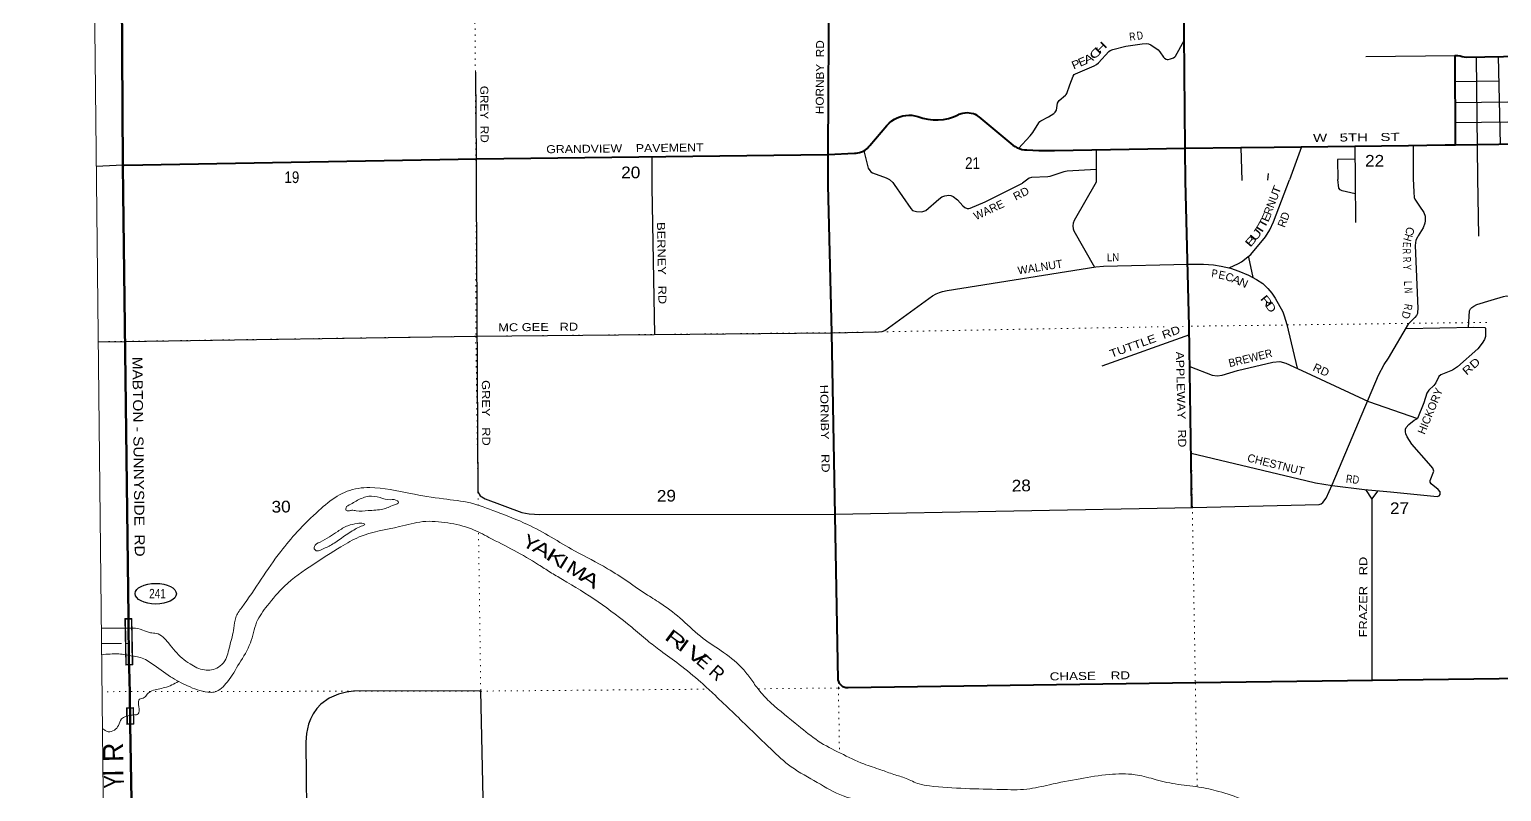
# Model space of a CAD drawing. Header units: feet. Extents: x 245918 to 509309, y -547785 to -360805.
# Drawn here: x 252658 to 274726, y -465376 to -453948 of the extents above; entities that cross this region are included whole.
import ezdxf
from ezdxf.enums import TextEntityAlignment as Align

# ---------------------------------------------------------------- set-up
doc = ezdxf.new("R2010")
doc.units = ezdxf.units.FT
doc.header["$LTSCALE"] = 60
doc.linetypes.add('DOT_DASHED', pattern=[7.7, 5, -1.2, 0.3, -1.2])
doc.linetypes.add('DOTTED', pattern=[1.5, 0.3, -1.2])
for name, color, linetype, lineweight in [('17', 7, 'Continuous', 25), ('23', 7, 'Continuous', 70), ('26', 7, 'Continuous', 40), ('27', 7, 'Continuous', 13), ('29', 7, 'Continuous', 25), ('39', 7, 'Continuous', 13), ('4', 7, 'Continuous', 13), ('44', 7, 'DOT_DASHED', 13), ('59', 7, 'Continuous', 13), ('6', 7, 'DOTTED', 25), ('61', 7, 'Continuous', 13), ('7', 7, 'DOTTED', 13)]:
    doc.layers.add(name, color=color, linetype=linetype, lineweight=lineweight)
doc.layers.add('30', color=7, linetype='Continuous')
doc.layers.add('41', color=7, linetype='Continuous')

msp = doc.modelspace()

# ---------------------------------------------------------------- linework, layer by layer
at = {"layer": '17'}
msp.add_ellipse((254551.5, -462409.15), major_axis=(-309.24, 1), ratio=0.500121, dxfattribs=at)
at = {"layer": '23'}
for p, q in [((254059.29, -455983.74), (254041.95, -453318.59)), ((254062.03, -456404.13), (254059.29, -455983.74))]:
    msp.add_line(p, q, dxfattribs=at)
msp.add_lwpolyline([(254162.99, -469211.19), (254251, -469104.05), (254227, -467782.05), (254170.09, -464368.2), (254162.24, -463897.2), (254154.04, -463513.84), (254153.82, -463503.53), (254149.86, -463453.53), (254141.01, -462758.15), (254062.03, -456404.13)], dxfattribs=at)
at = {"layer": '26'}
for p, q in [((269984.86, -455729.18), (269961.8, -453062.81)), ((264630.08, -456285.23), (264631.28, -455824.3))]:
    msp.add_line(p, q, dxfattribs=at)
for points in [[(264631.28, -455824.3), (264631.32, -455810.43), (264644.19, -453154.63)], [(274037.19, -455677.16), (274037.06, -455650.5), (274030.78, -454337.57), (274041.07, -454337.47), (274073.27, -454339.39), (274105.09, -454344.66), (274136.18, -454353.23), (274194.9, -454366.29), (275317.7, -454342.66)], [(274037.19, -455677.16), (275334.68, -455660.85), (275317.7, -454342.66)], [(264631.28, -455824.3), (265027.55, -455802.69), (265052.41, -455801.34), (265077.55, -455798.14), (265101.71, -455793.42), (265130.84, -455784.5), (265158.87, -455772.57), (265185.5, -455757.79), (265215.99, -455732.77), (265243.7, -455704.71), (265255.59, -455690.66), (265509.36, -455386.68), (265546.08, -455351.28), (265586.3, -455319.92), (265626.71, -455294.53), (265666.47, -455273.59), (265708.19, -455256.93), (265751.43, -455244.72), (265795.71, -455237.1), (265840.55, -455234.15), (265885.44, -455235.9), (265929.91, -455242.33), (265973.46, -455253.38), (265975.72, -455254.09), (266049.83, -455278.74), (266126.11, -455295.51), (266203.73, -455304.22), (266281.83, -455304.76), (266359.56, -455297.14), (266436.07, -455281.43), (266510.52, -455257.81), (266580.08, -455227.55), (266594.1, -455220.84), (266622.98, -455209.71), (266652.87, -455201.66), (266683.44, -455196.78), (266714.35, -455195.12), (266745.27, -455196.7), (266775.85, -455201.5), (266805.76, -455209.48), (266809.67, -455210.97), (266834.63, -455220.51), (266859.67, -455235.8), (266877.37, -455246.61), (266917.11, -455277), (266921.86, -455281.1), (267401.97, -455683.47), (267433.06, -455704.37), (267466.16, -455721.91), (267500.91, -455735.89), (267536.94, -455746.16), (267573.84, -455752.62), (267611.21, -455755.17), (267611.37, -455755.18), (267789.82, -455761.51), (268025.83, -455764.93), (269984.86, -455729.18)], [(269984.86, -455729.18), (269985.11, -455729.18), (270815.95, -455718.46), (271319.56, -455711.97), (273331.54, -455686.03), (273881.58, -455679.12), (274037.19, -455677.16)], [(254059.29, -455983.74), (254080.31, -455983.35), (259365.31, -455886.79), (264627.5, -455824.51), (264631.28, -455824.3)], [(269989.11, -456223.08), (269984.9, -455734.25), (269984.86, -455729.18)], [(275450.15, -463673.95), (270139.81, -463745.49), (264930, -463822.05), (264923.21, -463822.3), (264908.73, -463821.72), (264894.39, -463819.63), (264880.35, -463816.05), (264866.76, -463811.03), (264853.76, -463804.61), (264841.51, -463796.87), (264830.14, -463787.89), (264819.77, -463777.77), (264810.51, -463766.63), (264802.47, -463754.57), (264795.73, -463741.74), (264790.37, -463728.28), (264786.44, -463714.33), (264784, -463700.05), (264685.85, -458495.44), (264630.08, -456285.23)], [(270083.33, -461115.72), (270045.74, -458398.8), (269989.11, -456223.08)]]:
    msp.add_lwpolyline(points, dxfattribs=at)
at = {"layer": '29'}
for p, q in [((272692.38, -454356.33), (274030.78, -454337.57)), ((274347.61, -454363.08), (274364.66, -456171.41)), ((274677.56, -454356.13), (274704.14, -455668.78)), ((274032.64, -454727.02), (274684.9, -454718.56)), ((274034.15, -455043.06), (275326.53, -455028.09)), ((274035.6, -455345.06), (278047.74, -455287.11)), ((271727.27, -455706.71), (271546.64, -456204.78)), ((272528.11, -455696.39), (272532.42, -456193.16)), ((273403.77, -455685.38), (273403.8, -456182.83)), ((261985.97, -455855.77), (261987.01, -456315.42)), ((268651.57, -455753.51), (268648.14, -456238.74)), ((270820.21, -455718.41), (270834.54, -456213.17)), ((254059.29, -455983.74), (253659.75, -456001.96)), ((271230.19, -456110.49), (271215.5, -456208.68)), ((261987.01, -456315.42), (262026.14, -458523.13)), ((272532.42, -456193.16), (272536.59, -456844.6)), ((274364.66, -456171.41), (274379.77, -457049.37)), ((273433, -457186.05), (273470.31, -458130.26)), ((270931.58, -457363.37), (270997.27, -457666.69)), ((270047.51, -458526.9), (268735.2, -458999.81)), ((272782.55, -460989.68), (272781.24, -463709.91))]:
    msp.add_line(p, q, dxfattribs=at)
for points in [[(267484.52, -455731.22), (267662.21, -455542.57), (267697.53, -455491.74), (267791.07, -455348.49), (267806.51, -455330.22), (267820.07, -455319.61), (267935.72, -455258.17), (268013.31, -455208.79), (268036.88, -455187.57), (268045.11, -455174.59), (268052.18, -455158.3), (268071.63, -455053.16), (268084.02, -455029.77), (268096.37, -455013.08), (268190.57, -454936.06), (268201.83, -454923.47), (268210.08, -454910.5), (268253.93, -454777.02), (268303.75, -454646.42), (268317.43, -454625.98), (268337.92, -454613.41), (268621.62, -454495.12), (268655.48, -454474.29), (268684.94, -454447.18), (268838.23, -454279.63), (268861.1, -454263.25), (268898.8, -454247.93), (269095.22, -454199.53), (269165.1, -454188.98), (269337.13, -454165.4), (269397.22, -454160.68), (269435.09, -454164.11), (269466.74, -454178.37), (269578.09, -454255), (269605.37, -454283.42), (269659.39, -454364.64), (269673.53, -454378.79), (269700.63, -454394.11), (269713.59, -454396.47), (269728.91, -454396.47), (269761.4, -454388.95), (269807.85, -454374.07), (269827.89, -454359.92), (269838.84, -454349.71), (269970.87, -454111.6)], [(259344.18, -454589.75), (259352.42, -455907.73), (259355.43, -456345.19)], [(265167.55, -455768.88), (265233.11, -456027.33), (265254.19, -456065.69), (265270.69, -456082.2), (265298.45, -456100.3), (265501.95, -456171.07), (265553.47, -456200.08), (265603.33, -456243.47), (265620.9, -456273.83)], [(272529.8, -455891.12), (272264.68, -455895.94), (272269.87, -456196.26)], [(268649.47, -456050.42), (268212.95, -456075.64), (268163.25, -456084.55), (267955.9, -456151.75), (267922.89, -456160), (267681.79, -456168.11), (267647.18, -456176.5), (267547.02, -456251.55)], [(259355.43, -456345.19), (259353.75, -456388.85), (259380.11, -460881.44), (259414.17, -460941.07), (259490.79, -460987.92), (260039.48, -461192.11), (260150.63, -461213.67), (260310.11, -461221.23), (264731.32, -461217.15), (270096.66, -461115.43), (271992.48, -461073.75), (272023.51, -461062.45), (272049.05, -461041.16), (272097.63, -460978.84), (272187.64, -460776.3), (272879.5, -459132.35), (272964.32, -458973.26), (273031.04, -458877.27), (273338.92, -458357.78)], [(265620.9, -456273.83), (265871.38, -456634.35), (265898.37, -456660.86), (265956.84, -456677.24), (266024.68, -456684.26), (266050.41, -456679.58), (266095.93, -456661.95), (266288.43, -456494.28), (266338.11, -456459.6), (266382.55, -456440.87), (266441.98, -456432.8), (266471.43, -456438.53), (266504.18, -456452.58), (266572.86, -456503.29), (266651.54, -456595.33), (266681.95, -456616.4), (266714.35, -456631.57), (266738.09, -456632.78), (266759.14, -456630.44), (266983.67, -456534.95), (267547.02, -456251.55)], [(268648.14, -456238.74), (268318.13, -456812.49), (268305.25, -456853.93), (268300.57, -456894.89), (268305.25, -456938.19), (268313.73, -456968.23), (268623.28, -457511.91)], [(270640.99, -457524.29), (270784.64, -457458.92), (270827.52, -457433.1), (270924.86, -457358.24), (270967.08, -457320.84), (271188.05, -457056.09), (271254.79, -456951.07), (271307.92, -456835.28), (271546.64, -456204.78)], [(272533.82, -456411.18), (272336.91, -456366.09), (272305.03, -456350.79), (272288.44, -456326.67), (272269.87, -456196.26)], [(273403.8, -456182.83), (273409.16, -456387.83), (273415.55, -456467.69), (273426.18, -456494.31), (273494.3, -456596.53), (273562.41, -456694.5), (273581.58, -456748.81), (273583.7, -456818.02), (273577.32, -456853.16), (273549.64, -456924.5), (273477.27, -457043.77), (273466.63, -457061.87), (273443.21, -457107.66), (273434.71, -457149.19), (273433, -457186.05)], [(274228.43, -458415.57), (274247.19, -458170), (274262.71, -458136.29), (274281.87, -458117.12), (274311.67, -458095.82), (274356.32, -458073.05), (274569.91, -458008.95), (274757.54, -457951.11), (274799.1, -457944.62), (274895.71, -457951.67), (274920.43, -457944.62), (274933.2, -457927.58), (275041.64, -457734.58), (275217.05, -457463.29), (275229.06, -457413.26), (275233.85, -457345.34), (275237.51, -457117.76), (275239.1, -457077.82), (275369.18, -457070.48)], [(253688.69, -458632.02), (254083.91, -458629.67), (259353.73, -458549.52), (264691.43, -458496.82), (265383.79, -458482.78), (265442.26, -458475.76), (265482.03, -458461.72), (266197.25, -457940.36), (266251.58, -457910.58), (266300.7, -457891.86), (266345.14, -457877.82), (266416.72, -457864.23), (268643.71, -457509.71), (268756.7, -457497.52), (270021.87, -457466.45)], [(270021.87, -457466.45), (270258.97, -457468.63), (270405.84, -457480.34), (270522.91, -457498.44), (270661.27, -457529.32), (270786.84, -457570.85), (270933.72, -457631.55), (271055.04, -457698.63), (271148.7, -457759.33), (271221.06, -457830.67), (271284.93, -457904.15), (271331.75, -457975.49), (271446.69, -458184.2), (271467.98, -458244.89), (271506.29, -458371.61), (271663.13, -459029.82)], [(273470.31, -458130.26), (273468.76, -458185.28), (273464.51, -458206.57), (273449.61, -458236.39), (273426.19, -458266.2), (273338.92, -458357.78)], [(273295.06, -458431.78), (274305.29, -458414.23), (274473.44, -458416.36), (274484.08, -458426.98), (274483.44, -458554.77), (274471.32, -458598.42), (274437.26, -458653.79), (274371.22, -458739.57), (274064.77, -459007.31), (273990.04, -459056.92), (273815.74, -459127.64), (273786.77, -459150.85), (273741.24, -459249.03), (273712.11, -459289.36), (273634.81, -459357.65), (273605.17, -459404.24), (273560.6, -459548.42), (273464.89, -459780.96)], [(270054.12, -459004.6), (270386.67, -459131.9), (270460.71, -459141.54), (270539.92, -459131.9), (270770.25, -459060.47), (271299.58, -458935.21), (271404.1, -458927.45), (271491.98, -458951.17), (271797.79, -459091.7), (272733.42, -459529.08), (273464.89, -459780.96)], [(270072.04, -460299.97), (271478.59, -460638.67), (271792.49, -460710.55), (271936.26, -460747.26), (272187.77, -460788.28), (272672.93, -460845.11), (273061.78, -460882.98), (273759.32, -460951.57), (273792.33, -460941.06), (273807.08, -460923.13), (273805.11, -460881.43), (273778.27, -460847.58), (273671.25, -460760.87), (273656.11, -460736.61), (273656.11, -460711.05), (273711.45, -460570.49), (273694.42, -460527.9), (273634.82, -460455.49), (273382.75, -460165.05), (273311.29, -460059.37), (273292.12, -460013.59), (273286.76, -459982.42), (273287.86, -459943.31), (273298.51, -459918.81), (273335.65, -459870.13), (273417.12, -459809.4), (273464.89, -459780.96)], [(272686.27, -460846.67), (272782.55, -460989.68), (272875.97, -460864.88)], [(259539.93, -469164.93), (259425.52, -463864.56), (257514.06, -463873.08), (257411.89, -463885.86), (257292.69, -463916.74), (257152.21, -463975.31), (257025.6, -464064.28), (256964.89, -464131.84), (256908.96, -464209.21), (256871.23, -464289.44), (256842.52, -464367.59), (256813.76, -464504.54), (256799.25, -464637.51), (256847.81, -469195.58)]]:
    msp.add_lwpolyline(points, dxfattribs=at)
at = {"layer": '39'}
for p, q in [((253737.44, -462924.92), (254198.48, -462923.84)), ((254125.98, -464242.92), (254125.78, -464242.96))]:
    msp.add_line(p, q, dxfattribs=at)
for points in [[(254196.49, -462923.85), (254208, -462924.05), (254356, -462954.05), (254473, -462995.05), (254562, -463005.05), (254744, -463148.05), (254841, -463271.05), (255066, -463462.05), (255280, -463553.05), (255492, -463512.05), (255586, -463417.05), (255660, -463195.05), (255723, -462925.05), (255750, -462768.05), (255841, -462617.05), (256425, -461775.05), (256672, -461482.05), (256998, -461161.05), (257271, -460947.05), (257585, -460830.05), (257760, -460818.05), (258371, -460907.05), (258863, -460987.05), (259270, -461049.05), (259650, -461178.05), (260124, -461371.05), (260830, -461766.05), (261325, -462034.05), (261925, -462429.05), (262139, -462567.05), (262446, -462804.05), (262758, -463080.05), (263065, -463290.05), (263365, -463553.05), (263485, -463706.05), (263607, -463872.05), (263773, -464045.05), (264188, -464391.05), (264483, -464619.05), (264816, -464801.05), (265167, -464962.05), (265421, -465050.05), (265614, -465119.05), (265799, -465179.05), (265995, -465262.05), (266150, -465291.05), (267226, -465345.05), (267610, -465339.05), (267949, -465274.05), (268407, -465183.05), (268843, -465121.05), (269232, -465123.05), (269506, -465187.05), (269834, -465262.05), (270188, -465309.05), (270487, -465374.05), (270854, -465499.05), (271150, -465643.05), (271357, -465804.05), (271538, -465919.05), (271700, -465972.05), (271871, -466006.05), (272102, -466075.05), (272276, -466216.05), (272464, -466322.05), (272641, -466341.05), (272795, -466277.05), (272937, -466241.05), (273118, -466266.05), (273391, -466295.05), (273552, -466352.05), (273670, -466478.05), (273798, -466702.05), (273913, -466960.05), (273995, -467140.05), (274070, -467344.05), (274238, -467562.05), (274473, -467732.05), (275265.67, -468152.89)], [(257413, -461103.05), (257577, -461009.05), (257745, -460949.05), (257914, -460969.05), (258066, -461000.05), (258177, -461019.05), (258189, -461037.05), (258129, -461078.05), (257957, -461142.05), (257735, -461164.05), (257558, -461168.05), (257492, -461158.05), (257444, -461169.05), (257407, -461161.05), (257413, -461103.05)], [(254205.1, -463343.95), (254300, -463359.05), (254490, -463454.05), (254773, -463654.05), (255029, -463792.05), (255331, -463886.05), (255429, -463884.05), (255625, -463732.05), (255805, -463453.05), (255970, -463148.05), (256064, -462838.05), (256224, -462589.05), (256482, -462295.05), (256905, -461974.05), (257328, -461706.05), (257602, -461559.05), (258207, -461403.05), (258555, -461329.05), (258929, -461348.05), (259283, -461437.05), (259547, -461565.05), (260290, -461974.05), (260462, -462085.05), (260648, -462194.05), (261686, -462913.05), (261921, -463110.05), (262117, -463263.05), (262398, -463469.05), (262724, -463737.05), (262904, -463903.05), (263413, -464390.05), (263775, -464740.05), (264079, -465005.05), (264469, -465240.05), (264856, -465442.05), (265413, -465551.05), (265637, -465599.05), (265976, -465650.05), (266225, -465632.05), (266740, -465703.05), (267153, -465701.05), (267865, -465753.05), (268268, -465763.05), (268493, -465743.05), (268968, -465676.05), (269221, -465704.05), (269877, -465810.05), (270195, -465867.05), (270352, -465944.05), (270735, -466150.05), (271068, -466315.05), (271294, -466384.05), (271769, -466540.05), (271890, -466611.05), (271963, -466673.05), (272052, -466690.05), (272118, -466744.05), (272171, -466842.05), (272345, -466920.05), (272492, -466951.05), (272672, -466955.05), (272831, -466972.05), (272998, -467011.05), (273232, -467095.05), (273520, -467217.05), (273646, -467332.05), (273716, -467558.05), (273807, -467789.05), (273989, -467932.05), (274196, -468018.05), (274273, -468084.05), (274525, -468202.05), (274757, -468262.05), (274893, -468277.05), (275023, -468388.05), (275133.41, -468414.64)], [(256925, -461734.05), (256929, -461702.05), (257014, -461635.05), (257280, -461476.05), (257432, -461390.05), (257574, -461356.05), (257664, -461356.05), (257684, -461367.05), (257631, -461398.05), (257539, -461443.05), (257359, -461559.05), (257185, -461676.05), (257030, -461751.05), (256955, -461764.05), (256925, -461734.05)], [(253739, -463324.05), (253996, -463313.05), (254205.1, -463343.95)], [(254890, -463727.05), (254688, -463817.05), (254494, -463867.05), (254422, -463918.05), (254378, -463967.05), (254310, -463992.05), (254293, -464072.05), (254296, -464195.05), (254274, -464219.05), (254220.81, -464225.32)], [(254223.61, -464225.08), (254108, -464247.05), (254038, -464288.05), (253992, -464387.05), (253931, -464454.05), (253837, -464479.05), (253794, -464459.05), (253752.49, -464432.57)]]:
    msp.add_spline(points, degree=3, dxfattribs=at)
at = {"layer": '4'}
msp.add_lwpolyline([(252658.03, -364975.08), (284238.76, -364605.82), (315818.96, -364193.12), (347398.55, -363736.98), (378977.49, -363237.41), (410555.7, -362694.39), (442133.15, -362107.94), (473709.75, -361478.06), (505285.47, -360804.74), (509308.75, -543581.54), (477481.62, -544260.21), (445653.59, -544895.11), (413824.71, -545486.24), (381995.06, -546033.57), (350164.67, -546537.12), (318333.63, -546996.89), (286501.99, -547412.88), (254669.8, -547785.08)], close=True, dxfattribs=at)
msp.add_lwpolyline([(252658.03, -364975.08), (284238.76, -364605.82), (315818.96, -364193.12), (347398.55, -363736.98), (378977.49, -363237.41), (410555.7, -362694.39), (442133.15, -362107.94), (473709.75, -361478.06), (505285.47, -360804.74), (509308.75, -543581.54), (477481.62, -544260.21), (445653.59, -544895.11), (413824.71, -545486.24), (381995.06, -546033.57), (350164.67, -546537.12), (318333.63, -546996.89), (286501.99, -547412.88), (254669.8, -547785.08)], close=True, dxfattribs=at)
at = {"layer": '44'}
msp.add_line((253738.45, -463154.06), (254146.11, -463158.64), dxfattribs=at)
msp.add_lwpolyline([(254146.11, -463158.64), (254251, -469104.05), (253808.5, -469647.75)], dxfattribs=at)
at = {"layer": '59'}
for points in [[(254100.82, -463479.37), (254088.84, -462782.59), (254193.81, -462780.79), (254205.8, -463477.56)], [(254185.95, -462788.92), (254096.97, -462790.44), (254108.67, -463471.23), (254197.66, -463469.7)], [(254119.44, -464368.58), (254115.27, -464118.61), (254220.26, -464116.86), (254224.43, -464366.83)], [(254212.39, -464124.98), (254123.39, -464126.47), (254127.3, -464360.45), (254216.3, -464358.96)]]:
    msp.add_lwpolyline(points, close=True, dxfattribs=at)
at = {"layer": '6'}
for p, q in [((254090, -458625.05), (254062.03, -456404.13)), ((254090, -458625.05), (254141.33, -462783.12)), ((254152.78, -463477.68), (254163.98, -464117.07)), ((254168.41, -464370.01), (254251.94, -469138.48))]:
    msp.add_line(p, q, dxfattribs=at)
msp.add_lwpolyline([(253992.33, -443054.91), (254007.88, -447983.92), (254062.03, -456404.13), (254062.09, -456408.9)], dxfattribs=at)
at = {"layer": '61'}
msp.add_ellipse((261663.91, -463017.39), major_axis=(6524.01, -3751.15), ratio=0.999946, start_param=3.61132364, end_param=3.74775879, dxfattribs=at)
at = {"layer": '7'}
for p, q in [((274504.27, -458340.61), (274050.94, -458346.53)), ((259419.23, -463868.36), (253754.65, -463878.63)), ((259423.82, -463869.97), (262829.02, -463840.9))]:
    msp.add_line(p, q, dxfattribs=at)
for points in [[(264630.08, -456285.23), (264644.27, -453122.87), (264531.83, -447810.1), (264680.08, -442459.15), (264552.32, -437209.29), (264267.87, -431737.11), (264279.97, -428245.82)], [(259302.49, -446285.54), (259304.06, -447855.23), (259332.47, -453215.38), (259355.43, -456345.19)], [(269914.39, -448239.49), (269964, -453021.09), (269989.11, -456223.08)], [(259355.43, -456345.19), (259350.23, -458549.59), (259384.7, -461079.05)], [(264630.08, -456285.23), (264685.85, -458495.44), (264785.9, -463820.7), (264801.13, -464795.06)], [(269989.11, -456223.08), (270044.78, -458398.02), (270136.13, -463745.71), (270163.88, -465306.14)], [(274050.94, -458346.53), (270045.74, -458398.8), (269941.85, -458400.67)], [(269669.42, -458405.58), (264685.85, -458495.44), (259350.23, -458549.59), (253688.69, -458632.02)], [(259390.44, -461499.65), (259422.74, -463869.98), (259539.93, -469170.47)], [(263586.01, -463834.44), (264786.94, -463824.21), (270139.81, -463745.49), (275450.15, -463673.95), (280816.75, -463628.68), (285464.26, -463593.31)]]:
    msp.add_lwpolyline(points, dxfattribs=at)

# ---------------------------------------------------------------- texts
at = {"layer": '17', "width": 1.15}
msp.add_text('MABTON - SUNNYSIDE  RD', height=150, rotation=270.712, dxfattribs=at).set_placement((254201.35, -458855.81))
at = {"layer": '17', "width": 0.8}
msp.add_text('241', height=140, dxfattribs=at).set_placement((254577.55, -462477.46), align=Align.CENTER)
at = {"layer": '27'}
for s, rotation, width, p in [('HORNBY  RD', 89.738, 1.1, (264564.68, -455218.41)), ('GRANDVIEW    PAVEMENT', 0.678, 1.15, (260406.07, -455804.47)), ('W   5TH   ST', 0.739, 1.4, (271900.43, -455634.48)), ('APPLEWAY   RD', 271.466, 1.15, (269844.31, -458780.76)), ('HORNBY    RD', 271.076, 1.2, (264510.51, -459277.68)), ('CHASE    RD', 0.842, 1.25, (267954.1, -463709.71))]:
    msp.add_text(s, height=120, rotation=rotation, dxfattribs=dict(at, width=width)).set_placement(p)
at = {"layer": '30'}
for s, rotation, width, p in [('H', 45.045, 1.6, (268760.8, -454266.13)), ('R', 7.805, 0.8, (269200.33, -454113.5)), ('D', 7.805, 0.8, (269312.67, -454098.11)), ('E', 22.634, 1.15, (268465.18, -454484.7)), ('A', 26.634, 1.3, (268560.74, -454439.45)), ('C', 44.045, 1.65, (268681.93, -454345.08)), ('P', 22.634, 1.15, (268368.02, -454525.79)), ('T', 69.262, 1.3, (271408.58, -456374.65)), ('U', 69.262, 1.05, (271373.65, -456468.88)), ('T', 61.352, 1.5, (271205.33, -456882.34)), ('E', 66.762, 1.2, (271253.28, -456787.14)), ('B', 50.15, 1.65, (271014.56, -457157.74)), ('U', 50.15, 1.5, (271089.65, -457066.07)), ('T', 57.564, 1.6, (271151.72, -456975.74)), ('H', 253.671, 0.9, (273266.51, -457052.94)), ('C', 247.722, 1.05, (273297.94, -456950.38)), ('R', 270.658, 0.65, (273245.86, -457276.17)), ('E', 266.687, 0.75, (273247.73, -457173.84)), ('R', 272.212, 0.7, (273248.38, -457402.41)), ('Y', 272.212, 0.75, (273253.08, -457518.4)), ('P', 352.278, 0.85, (270416.89, -457667.29)), ('E', 348.13, 0.95, (270524, -457690.29)), ('A', 338.439, 1.2, (270730.15, -457758.72)), ('N', 335.196, 1.1, (270834.79, -457802.79)), ('L', 272.212, 0.8, (273264.12, -457757.5)), ('N', 272.212, 0.7, (273270.74, -457863.65)), ('R', 309.045, 1.5, (271154.87, -458056.43)), ('D', 302.679, 1.3, (271217.42, -458147.25)), ('R', 261.432, 0.8, (273266.99, -458103.14)), ('D', 254.359, 0.95, (273237.52, -458214.53))]:
    msp.add_text(s, height=120, rotation=rotation, dxfattribs=dict(at, width=width)).set_placement(p, align=Align.CENTER)
for s, rotation, width, p in [('GREY  RD', 270.358, 1.1, (259415.93, -454794.32)), ('RD', 26.705, 1.05, (267442.06, -456517.04)), ('BERNEY   RD', 271.015, 1.2, (262066.28, -456837.92)), ('LN', 1.407, 0.9, (268811.31, -457426.16)), ('MC GEE   RD', 0.566, 1.2, (259685.86, -458476.24)), ('TUTTLE  RD', 19.817, 1.2, (268876.2, -458874.24)), ('BREWER', 13.73, 0.95, (270650.74, -459013.02)), ('RD', 334.945, 1.05, (271887.49, -459056.36)), ('RD', 41.143, 1.25, (274201.66, -459140.01)), ('GREY   RD', 270.336, 1.2, (259440.29, -459207.08)), ('RD', 353.319, 0.85, (272389.01, -460741.37)), ('FRAZER   RD', 89.972, 1.2, (272711.55, -463064.31))]:
    msp.add_text(s, height=120, rotation=rotation, dxfattribs=dict(at, width=width)).set_placement(p)
for s, rotation, p in [('WARE', 25.039, (266846.72, -456809.82)), ('WALNUT', 9.045, (267482.55, -457623.68)), ('HICKORY', 67.629, (273572.93, -460031.07)), ('CHESTNUT', 345.961, (270906.06, -460423.97))]:
    msp.add_text(s, height=120, rotation=rotation, dxfattribs=at).set_placement(p)
for s, rotation, p in [('N', 69.262, (271329.07, -456581.75)), ('R', 69.262, (271288.92, -456687.78)), ('R', 69.262, (271496.48, -456873.84)), ('D', 69.262, (271536.63, -456767.8)), ('C', 342.474, (270630.42, -457720.25))]:
    msp.add_text(s, height=120, rotation=rotation, dxfattribs=at).set_placement(p, align=Align.CENTER)
at = {"layer": '41'}
for s, rotation, width, p in [('Y', 330.852, 1.3, (260021.68, -461676.87)), ('A', 330.429, 1.45, (260182.82, -461762.03)), ('K', 328.244, 1.55, (260383.12, -461880.7)), ('I', 328.513, 1.3, (260574.98, -462000.72)), ('M', 328.58, 1.3, (260685.26, -462067.1)), ('A', 326.926, 1.55, (260896.45, -462197.8)), ('R', 323.297, 1.6, (262163.2, -463083.5)), ('I', 323.745, 1.45, (262365.31, -463235.62)), ('V', 322.213, 1.65, (262484.61, -463323.37))]:
    msp.add_text(s, height=200, rotation=rotation, dxfattribs=dict(at, width=width)).set_placement(p)
for s, rotation, p in [('E', 319.911, (262637.79, -463443.08)), ('R', 317.531, (262827.57, -463603.36))]:
    msp.add_text(s, height=200, rotation=rotation, dxfattribs=at).set_placement(p)
at = {"layer": '44'}
msp.add_text(' I R', height=300, rotation=91.004, dxfattribs=at).set_placement((254065.07, -464952.1), align=Align.CENTER)
at = {"layer": '44', "width": 0.75}
msp.add_text('Y', height=300, rotation=91.004, dxfattribs=at).set_placement((254074.34, -465225.52), align=Align.CENTER)
at = {"layer": '7'}
for s, width, p in [('21', 0.85, (266684.55, -456039.89)), ('22', 1.1, (272679.88, -456005.24)), ('19', 0.85, (256481.32, -456251.47)), ('20', 1.1, (261528.5, -456180.14))]:
    msp.add_text(s, height=175.5, dxfattribs=dict(at, width=width)).set_placement(p)
at = {"layer": '7', "width": 1.1}
for s, rotation, p in [('28', 0.998, (267384.66, -460877.61)), ('29', 0.998, (262064.79, -461031.14)), ('30', 0.999, (256288.6, -461194.02)), ('27', 0.998, (273055.34, -461216.95))]:
    msp.add_text(s, height=175.5, rotation=rotation, dxfattribs=at).set_placement(p)

doc.saveas('drawing.dxf')
